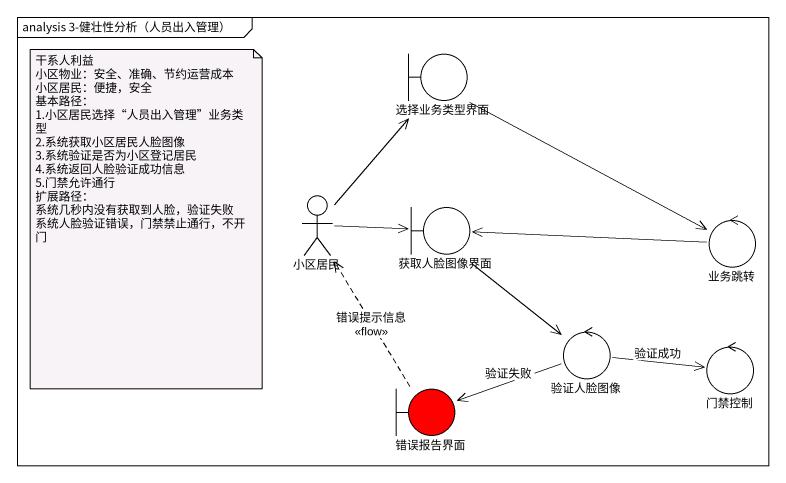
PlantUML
@startuml
mainframe analysis 3-健壮性分析（人员出入管理）
boundary 选择业务类型界面
actor 小区居民
boundary 获取人脸图像界面
control 业务跳转
control 验证人脸图像
control 门禁控制
boundary 错误报告界面 #FF0000
选择业务类型界面 -right-> 业务跳转
小区居民 -up-> 选择业务类型界面
小区居民 -right-> 获取人脸图像界面
获取人脸图像界面 --> 验证人脸图像
业务跳转 -left-> 获取人脸图像界面
验证人脸图像 -right-> 门禁控制 : 验证成功
验证人脸图像 -left-> 错误报告界面 : 验证失败
错误报告界面 .up.> 小区居民 : 错误提示信息\n<<flow>>
note as N1
  干系人利益
  小区物业：安全、准确、节约运营成本
  小区居民：便捷，安全
  基本路径：
  1.小区居民选择“人员出入管理”业务类型
  2.系统获取小区居民人脸图像
  3.系统验证是否为小区登记居民
  4.系统返回人脸验证成功信息
  5.门禁允许通行
  扩展路径：
  系统几秒内没有获取到人脸，验证失败
  系统人脸验证错误，门禁禁止通行，不开门
end note
@enduml
